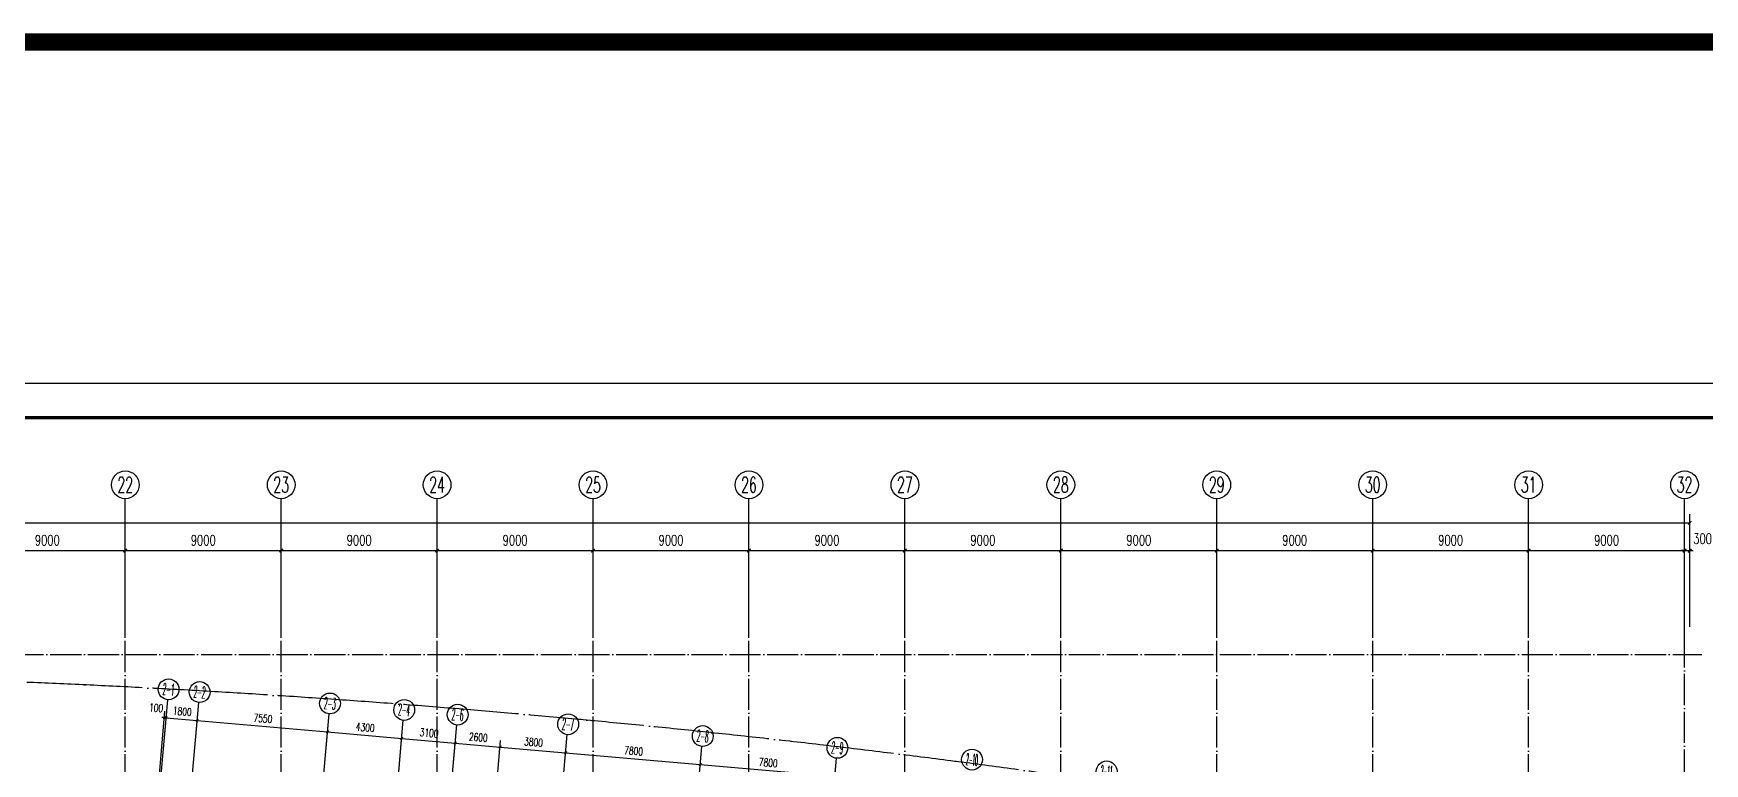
# Model space of a CAD drawing. Extents: x 246015 to 608740, y -108003 to 88400.
# Drawn here: x 458052 to 554510, y 46244 to 88400 of the extents above; entities that cross this region are included whole.
import ezdxf
from ezdxf.enums import TextEntityAlignment as Align

# ---------------------------------------------------------------- set-up
doc = ezdxf.new("R2010")
doc.units = 0
doc.header["$LTSCALE"] = 3000
doc.header["$MEASUREMENT"] = 0
doc.header["$PDMODE"] = 1
doc.linetypes.add('DASH', pattern=[0.35, 0.25, -0.1])
doc.linetypes.add('DOTE', pattern=[2.42, 2, -0.2, 0.02, -0.2])
doc.layers.get('0').update_dxf_attribs({"linetype": 'CONTINUOUS'})
doc.layers.get('DEFPOINTS').update_dxf_attribs({"linetype": 'CONTINUOUS'})
for name, color, linetype in [('AXIS', 3, 'CONTINUOUS'), ('AXIS_TEXT', 7, 'CONTINUOUS'), ('dote', 1, 'DOTE'), ('PUB_TITLE', 4, 'CONTINUOUS'), ('stair', 2, 'CONTINUOUS'), ('防火卷帘', 4, 'DASH')]:
    doc.layers.add(name, color=color, linetype=linetype)
doc.layers.add('红线', color=7, linetype='CONTINUOUS', true_color=0xe0150b)
doc.styles.add('_TCH_AXIS', font='COMPLEX', dxfattribs={"bigfont": 'GBCBIG'})
doc.styles.add('COMPLEX', font='COMPLEX')
doc.styles.add('DIM_FONT', font='simplex.shx', dxfattribs={"width": 0.7, "bigfont": 'hztxt.shx'})
doc.dimstyles.new('DIMN150', dxfattribs={"dimscale": 1.5, "dimtxt": 300, "dimasz": 100, "dimexe": 250, "dimexo": 300, "dimgap": 150, "dimtad": 1, "dimdec": 0, "dimzin": 0, "dimdsep": 46, "dimtxsty": 'DIM_FONT', "dimblk": 'ARCHTICK', "dimcen": 0.09, "dimclrt": 7, "dimazin": 2, "dimtfac": 1, "dimtdec": 0, "dimtix": 1, "dimtmove": 2, "dimatfit": 3, "dimfxl": 0, "dimtolj": 1, "dimtzin": 0, "dimarcsym": 0})
doc.dimstyles.new('DIMN200', dxfattribs={"dimscale": 2, "dimtxt": 300, "dimasz": 100, "dimexe": 250, "dimexo": 300, "dimgap": 150, "dimtad": 1, "dimdec": 0, "dimzin": 0, "dimdsep": 46, "dimtxsty": 'DIM_FONT', "dimblk": 'ARCHTICK', "dimcen": 0.09, "dimclrt": 7, "dimazin": 2, "dimtfac": 1, "dimtdec": 0, "dimtix": 1, "dimtmove": 2, "dimatfit": 3, "dimfxl": 0, "dimtolj": 1, "dimtzin": 0, "dimarcsym": 0})

# ---------------------------------------------------------------- blocks, each defined once
blk = doc.blocks.new('_AXISO')
blk.add_circle((0, 0), 0.5)
at = {"layer": 'AXIS_TEXT', "style": 'COMPLEX', "width": 1.041667}
blk.add_attdef('A', text='', height=0.56, dxfattribs=at).set_placement((-0.25, -0.28), (0.25, -0.28), align=Align.FIT)
blk = doc.blocks.new('_ARCHTICK')
at = {"color": 0, "linetype": 'ByBlock', "const_width": 0.4}
blk.add_lwpolyline([(-0.5, -0.5), (0.5, 0.5)], dxfattribs=at)
blk = doc.blocks.new('*D1158')
at = {"layer": 'AXIS', "color": 0, "lineweight": -2}
for p, q in [((-100, 6950), (-250, 6950)), ((-100, 3650), (-100, 7325)), ((-100, 6950), (0, 6950)), ((0, 3650), (0, 7325)), ((0, 6950), (150, 6950))]:
    blk.add_line(p, q, dxfattribs=at)
at = {"layer": 'DEFPOINTS', "color": 0}
for p in [(0, 6950), (-100, 3200), (0, 3200)]:
    blk.add_point(p, dxfattribs=at)
at = {"layer": 'AXIS', "color": 0, "lineweight": -2, "xscale": 150, "yscale": 150, "zscale": 150}
blk.add_blockref('_ARCHTICK', (-100, 6950), dxfattribs=at)
at = {"layer": 'AXIS', "color": 0, "lineweight": -2, "xscale": 150, "yscale": 150, "zscale": 150, "rotation": 180}
blk.add_blockref('_ARCHTICK', (0, 6950), dxfattribs=at)
at = {"layer": 'AXIS', "color": 7, "insert": (-625, 7468), "char_height": 450, "attachment_point": 5, "style": 'DIM_FONT'}
blk.add_mtext('\\A1;100', dxfattribs=at)
blk = doc.blocks.new('*D1159')
at = {"layer": 'AXIS', "color": 0, "lineweight": -2}
for p, q in [((0, 3650), (0, 7325)), ((0, 6950), (1800, 6950)), ((1800, 3650), (1800, 7325))]:
    blk.add_line(p, q, dxfattribs=at)
at = {"layer": 'DEFPOINTS', "color": 0}
for p in [(1800, 6950), (0, 3200), (1800, 3200)]:
    blk.add_point(p, dxfattribs=at)
at = {"layer": 'AXIS', "color": 0, "lineweight": -2, "xscale": 150, "yscale": 150, "zscale": 150, "rotation": 180}
blk.add_blockref('_ARCHTICK', (0, 6950), dxfattribs=at)
at = {"layer": 'AXIS', "color": 0, "lineweight": -2, "xscale": 150, "yscale": 150, "zscale": 150}
blk.add_blockref('_ARCHTICK', (1800, 6950), dxfattribs=at)
at = {"layer": 'AXIS', "color": 7, "insert": (900, 7400), "char_height": 450, "attachment_point": 5, "style": 'DIM_FONT'}
blk.add_mtext('\\A1;1800', dxfattribs=at)
blk = doc.blocks.new('*D1160')
at = {"layer": 'AXIS', "color": 0, "lineweight": -2}
for p, q in [((1800, 3650), (1800, 7325)), ((1800, 6950), (9350, 6950)), ((9350, 3650), (9350, 7325))]:
    blk.add_line(p, q, dxfattribs=at)
at = {"layer": 'DEFPOINTS', "color": 0}
for p in [(9350, 6950), (1800, 3200), (9350, 3200)]:
    blk.add_point(p, dxfattribs=at)
at = {"layer": 'AXIS', "color": 0, "lineweight": -2, "xscale": 150, "yscale": 150, "zscale": 150, "rotation": 180}
blk.add_blockref('_ARCHTICK', (1800, 6950), dxfattribs=at)
at = {"layer": 'AXIS', "color": 0, "lineweight": -2, "xscale": 150, "yscale": 150, "zscale": 150}
blk.add_blockref('_ARCHTICK', (9350, 6950), dxfattribs=at)
at = {"layer": 'AXIS', "color": 7, "insert": (5575, 7400), "char_height": 450, "attachment_point": 5, "style": 'DIM_FONT'}
blk.add_mtext('\\A1;7550', dxfattribs=at)
blk = doc.blocks.new('*D1161')
at = {"layer": 'AXIS', "color": 0, "lineweight": -2}
for p, q in [((9350, 3650), (9350, 7325)), ((9350, 6950), (13650, 6950)), ((13650, 3650), (13650, 7325))]:
    blk.add_line(p, q, dxfattribs=at)
at = {"layer": 'DEFPOINTS', "color": 0}
for p in [(13650, 6950), (9350, 3200), (13650, 3200)]:
    blk.add_point(p, dxfattribs=at)
at = {"layer": 'AXIS', "color": 0, "lineweight": -2, "xscale": 150, "yscale": 150, "zscale": 150, "rotation": 180}
blk.add_blockref('_ARCHTICK', (9350, 6950), dxfattribs=at)
at = {"layer": 'AXIS', "color": 0, "lineweight": -2, "xscale": 150, "yscale": 150, "zscale": 150}
blk.add_blockref('_ARCHTICK', (13650, 6950), dxfattribs=at)
at = {"layer": 'AXIS', "color": 7, "insert": (11500, 7400), "char_height": 450, "attachment_point": 5, "style": 'DIM_FONT'}
blk.add_mtext('\\A1;4300', dxfattribs=at)
blk = doc.blocks.new('*D1162')
at = {"layer": 'AXIS', "color": 0, "lineweight": -2}
for p, q in [((13650, 3650), (13650, 7325)), ((13650, 6950), (16750, 6950)), ((16750, 3650), (16750, 7325))]:
    blk.add_line(p, q, dxfattribs=at)
at = {"layer": 'DEFPOINTS', "color": 0}
for p in [(16750, 6950), (13650, 3200), (16750, 3200)]:
    blk.add_point(p, dxfattribs=at)
at = {"layer": 'AXIS', "color": 0, "lineweight": -2, "xscale": 150, "yscale": 150, "zscale": 150, "rotation": 180}
blk.add_blockref('_ARCHTICK', (13650, 6950), dxfattribs=at)
at = {"layer": 'AXIS', "color": 0, "lineweight": -2, "xscale": 150, "yscale": 150, "zscale": 150}
blk.add_blockref('_ARCHTICK', (16750, 6950), dxfattribs=at)
at = {"layer": 'AXIS', "color": 7, "insert": (15200, 7400), "char_height": 450, "attachment_point": 5, "style": 'DIM_FONT'}
blk.add_mtext('\\A1;3100', dxfattribs=at)
blk = doc.blocks.new('*D1163')
at = {"layer": 'AXIS', "color": 0, "lineweight": -2}
for p, q in [((16750, 3650), (16750, 7325)), ((16750, 6950), (19350, 6950)), ((19350, 3650), (19350, 7325))]:
    blk.add_line(p, q, dxfattribs=at)
at = {"layer": 'DEFPOINTS', "color": 0}
for p in [(19350, 6950), (16750, 3200), (19350, 3200)]:
    blk.add_point(p, dxfattribs=at)
at = {"layer": 'AXIS', "color": 0, "lineweight": -2, "xscale": 150, "yscale": 150, "zscale": 150, "rotation": 180}
blk.add_blockref('_ARCHTICK', (16750, 6950), dxfattribs=at)
at = {"layer": 'AXIS', "color": 0, "lineweight": -2, "xscale": 150, "yscale": 150, "zscale": 150}
blk.add_blockref('_ARCHTICK', (19350, 6950), dxfattribs=at)
at = {"layer": 'AXIS', "color": 7, "insert": (18050, 7400), "char_height": 450, "attachment_point": 5, "style": 'DIM_FONT'}
blk.add_mtext('\\A1;2600', dxfattribs=at)
blk = doc.blocks.new('*D1164')
at = {"layer": 'AXIS', "color": 0, "lineweight": -2}
for p, q in [((19350, 3650), (19350, 7325)), ((19350, 6950), (23150, 6950)), ((23150, 3650), (23150, 7325))]:
    blk.add_line(p, q, dxfattribs=at)
at = {"layer": 'DEFPOINTS', "color": 0}
for p in [(23150, 6950), (19350, 3200), (23150, 3200)]:
    blk.add_point(p, dxfattribs=at)
at = {"layer": 'AXIS', "color": 0, "lineweight": -2, "xscale": 150, "yscale": 150, "zscale": 150, "rotation": 180}
blk.add_blockref('_ARCHTICK', (19350, 6950), dxfattribs=at)
at = {"layer": 'AXIS', "color": 0, "lineweight": -2, "xscale": 150, "yscale": 150, "zscale": 150}
blk.add_blockref('_ARCHTICK', (23150, 6950), dxfattribs=at)
at = {"layer": 'AXIS', "color": 7, "insert": (21250, 7400), "char_height": 450, "attachment_point": 5, "style": 'DIM_FONT'}
blk.add_mtext('\\A1;3800', dxfattribs=at)
blk = doc.blocks.new('*D1165')
at = {"layer": 'AXIS', "color": 0, "lineweight": -2}
for p, q in [((23150, 3650), (23150, 7325)), ((23150, 6950), (30950, 6950)), ((30950, 3650), (30950, 7325))]:
    blk.add_line(p, q, dxfattribs=at)
at = {"layer": 'DEFPOINTS', "color": 0}
for p in [(30950, 6950), (23150, 3200), (30950, 3200)]:
    blk.add_point(p, dxfattribs=at)
at = {"layer": 'AXIS', "color": 0, "lineweight": -2, "xscale": 150, "yscale": 150, "zscale": 150, "rotation": 180}
blk.add_blockref('_ARCHTICK', (23150, 6950), dxfattribs=at)
at = {"layer": 'AXIS', "color": 0, "lineweight": -2, "xscale": 150, "yscale": 150, "zscale": 150}
blk.add_blockref('_ARCHTICK', (30950, 6950), dxfattribs=at)
at = {"layer": 'AXIS', "color": 7, "insert": (27050, 7400), "char_height": 450, "attachment_point": 5, "style": 'DIM_FONT'}
blk.add_mtext('\\A1;7800', dxfattribs=at)
blk = doc.blocks.new('*D1166')
at = {"layer": 'AXIS', "color": 0, "lineweight": -2}
for p, q in [((30950, 3650), (30950, 7325)), ((30950, 6950), (38750, 6950)), ((38750, 3650), (38750, 7325))]:
    blk.add_line(p, q, dxfattribs=at)
at = {"layer": 'DEFPOINTS', "color": 0}
for p in [(38750, 6950), (30950, 3200), (38750, 3200)]:
    blk.add_point(p, dxfattribs=at)
at = {"layer": 'AXIS', "color": 0, "lineweight": -2, "xscale": 150, "yscale": 150, "zscale": 150, "rotation": 180}
blk.add_blockref('_ARCHTICK', (30950, 6950), dxfattribs=at)
at = {"layer": 'AXIS', "color": 0, "lineweight": -2, "xscale": 150, "yscale": 150, "zscale": 150}
blk.add_blockref('_ARCHTICK', (38750, 6950), dxfattribs=at)
at = {"layer": 'AXIS', "color": 7, "insert": (34850, 7400), "char_height": 450, "attachment_point": 5, "style": 'DIM_FONT'}
blk.add_mtext('\\A1;7800', dxfattribs=at)
blk = doc.blocks.new('*D1088')
at = {"layer": 'AXIS', "color": 0, "lineweight": -2}
for p, q in [((454354, 54139), (454354, 59039)), ((463354, 54139), (463354, 59039)), ((454354, 58539), (463354, 58539))]:
    blk.add_line(p, q, dxfattribs=at)
at = {"layer": 'DEFPOINTS', "color": 0}
for p in [(463354, 58539), (454354, 53539), (463354, 53539)]:
    blk.add_point(p, dxfattribs=at)
at = {"layer": 'AXIS', "color": 0, "lineweight": -2, "xscale": 200, "yscale": 200, "zscale": 200, "rotation": 180}
blk.add_blockref('_ARCHTICK', (454354, 58539), dxfattribs=at)
at = {"layer": 'AXIS', "color": 0, "lineweight": -2, "xscale": 200, "yscale": 200, "zscale": 200}
blk.add_blockref('_ARCHTICK', (463354, 58539), dxfattribs=at)
at = {"layer": 'AXIS', "color": 7, "insert": (458854, 59139), "char_height": 600, "attachment_point": 5, "style": 'DIM_FONT'}
blk.add_mtext('\\A1;9000', dxfattribs=at)
blk = doc.blocks.new('*D1089')
at = {"layer": 'AXIS', "color": 0, "lineweight": -2}
for p, q in [((463354, 54139), (463354, 59039)), ((472354, 54139), (472354, 59039)), ((463354, 58539), (472354, 58539))]:
    blk.add_line(p, q, dxfattribs=at)
at = {"layer": 'DEFPOINTS', "color": 0}
for p in [(472354, 58539), (463354, 53539), (472354, 53539)]:
    blk.add_point(p, dxfattribs=at)
at = {"layer": 'AXIS', "color": 0, "lineweight": -2, "xscale": 200, "yscale": 200, "zscale": 200, "rotation": 180}
blk.add_blockref('_ARCHTICK', (463354, 58539), dxfattribs=at)
at = {"layer": 'AXIS', "color": 0, "lineweight": -2, "xscale": 200, "yscale": 200, "zscale": 200}
blk.add_blockref('_ARCHTICK', (472354, 58539), dxfattribs=at)
at = {"layer": 'AXIS', "color": 7, "insert": (467854, 59139), "char_height": 600, "attachment_point": 5, "style": 'DIM_FONT'}
blk.add_mtext('\\A1;9000', dxfattribs=at)
blk = doc.blocks.new('*D1090')
at = {"layer": 'AXIS', "color": 0, "lineweight": -2}
for p, q in [((472354, 54139), (472354, 59039)), ((481354, 54139), (481354, 59039)), ((472354, 58539), (481354, 58539))]:
    blk.add_line(p, q, dxfattribs=at)
at = {"layer": 'DEFPOINTS', "color": 0}
for p in [(481354, 58539), (472354, 53539), (481354, 53539)]:
    blk.add_point(p, dxfattribs=at)
at = {"layer": 'AXIS', "color": 0, "lineweight": -2, "xscale": 200, "yscale": 200, "zscale": 200, "rotation": 180}
blk.add_blockref('_ARCHTICK', (472354, 58539), dxfattribs=at)
at = {"layer": 'AXIS', "color": 0, "lineweight": -2, "xscale": 200, "yscale": 200, "zscale": 200}
blk.add_blockref('_ARCHTICK', (481354, 58539), dxfattribs=at)
at = {"layer": 'AXIS', "color": 7, "insert": (476854, 59139), "char_height": 600, "attachment_point": 5, "style": 'DIM_FONT'}
blk.add_mtext('\\A1;9000', dxfattribs=at)
blk = doc.blocks.new('*D1091')
at = {"layer": 'AXIS', "color": 0, "lineweight": -2}
for p, q in [((481354, 54139), (481354, 59039)), ((490354, 54139), (490354, 59039)), ((481354, 58539), (490354, 58539))]:
    blk.add_line(p, q, dxfattribs=at)
at = {"layer": 'DEFPOINTS', "color": 0}
for p in [(490354, 58539), (481354, 53539), (490354, 53539)]:
    blk.add_point(p, dxfattribs=at)
at = {"layer": 'AXIS', "color": 0, "lineweight": -2, "xscale": 200, "yscale": 200, "zscale": 200, "rotation": 180}
blk.add_blockref('_ARCHTICK', (481354, 58539), dxfattribs=at)
at = {"layer": 'AXIS', "color": 0, "lineweight": -2, "xscale": 200, "yscale": 200, "zscale": 200}
blk.add_blockref('_ARCHTICK', (490354, 58539), dxfattribs=at)
at = {"layer": 'AXIS', "color": 7, "insert": (485854, 59139), "char_height": 600, "attachment_point": 5, "style": 'DIM_FONT'}
blk.add_mtext('\\A1;9000', dxfattribs=at)
blk = doc.blocks.new('*D1092')
at = {"layer": 'AXIS', "color": 0, "lineweight": -2}
for p, q in [((490354, 54139), (490354, 59039)), ((499354, 54139), (499354, 59039)), ((490354, 58539), (499354, 58539))]:
    blk.add_line(p, q, dxfattribs=at)
at = {"layer": 'DEFPOINTS', "color": 0}
for p in [(499354, 58539), (490354, 53539), (499354, 53539)]:
    blk.add_point(p, dxfattribs=at)
at = {"layer": 'AXIS', "color": 0, "lineweight": -2, "xscale": 200, "yscale": 200, "zscale": 200, "rotation": 180}
blk.add_blockref('_ARCHTICK', (490354, 58539), dxfattribs=at)
at = {"layer": 'AXIS', "color": 0, "lineweight": -2, "xscale": 200, "yscale": 200, "zscale": 200}
blk.add_blockref('_ARCHTICK', (499354, 58539), dxfattribs=at)
at = {"layer": 'AXIS', "color": 7, "insert": (494854, 59139), "char_height": 600, "attachment_point": 5, "style": 'DIM_FONT'}
blk.add_mtext('\\A1;9000', dxfattribs=at)
blk = doc.blocks.new('*D1093')
at = {"layer": 'AXIS', "color": 0, "lineweight": -2}
for p, q in [((499354, 54139), (499354, 59039)), ((508354, 54139), (508354, 59039)), ((499354, 58539), (508354, 58539))]:
    blk.add_line(p, q, dxfattribs=at)
at = {"layer": 'DEFPOINTS', "color": 0}
for p in [(508354, 58539), (499354, 53539), (508354, 53539)]:
    blk.add_point(p, dxfattribs=at)
at = {"layer": 'AXIS', "color": 0, "lineweight": -2, "xscale": 200, "yscale": 200, "zscale": 200, "rotation": 180}
blk.add_blockref('_ARCHTICK', (499354, 58539), dxfattribs=at)
at = {"layer": 'AXIS', "color": 0, "lineweight": -2, "xscale": 200, "yscale": 200, "zscale": 200}
blk.add_blockref('_ARCHTICK', (508354, 58539), dxfattribs=at)
at = {"layer": 'AXIS', "color": 7, "insert": (503854, 59139), "char_height": 600, "attachment_point": 5, "style": 'DIM_FONT'}
blk.add_mtext('\\A1;9000', dxfattribs=at)
blk = doc.blocks.new('*D1094')
at = {"layer": 'AXIS', "color": 0, "lineweight": -2}
for p, q in [((508354, 54139), (508354, 59039)), ((517354, 54139), (517354, 59039)), ((508354, 58539), (517354, 58539))]:
    blk.add_line(p, q, dxfattribs=at)
at = {"layer": 'DEFPOINTS', "color": 0}
for p in [(517354, 58539), (508354, 53539), (517354, 53539)]:
    blk.add_point(p, dxfattribs=at)
at = {"layer": 'AXIS', "color": 0, "lineweight": -2, "xscale": 200, "yscale": 200, "zscale": 200, "rotation": 180}
blk.add_blockref('_ARCHTICK', (508354, 58539), dxfattribs=at)
at = {"layer": 'AXIS', "color": 0, "lineweight": -2, "xscale": 200, "yscale": 200, "zscale": 200}
blk.add_blockref('_ARCHTICK', (517354, 58539), dxfattribs=at)
at = {"layer": 'AXIS', "color": 7, "insert": (512854, 59139), "char_height": 600, "attachment_point": 5, "style": 'DIM_FONT'}
blk.add_mtext('\\A1;9000', dxfattribs=at)
blk = doc.blocks.new('*D1095')
at = {"layer": 'AXIS', "color": 0, "lineweight": -2}
for p, q in [((517354, 54139), (517354, 59039)), ((526354, 54139), (526354, 59039)), ((517354, 58539), (526354, 58539))]:
    blk.add_line(p, q, dxfattribs=at)
at = {"layer": 'DEFPOINTS', "color": 0}
for p in [(526354, 58539), (517354, 53539), (526354, 53539)]:
    blk.add_point(p, dxfattribs=at)
at = {"layer": 'AXIS', "color": 0, "lineweight": -2, "xscale": 200, "yscale": 200, "zscale": 200, "rotation": 180}
blk.add_blockref('_ARCHTICK', (517354, 58539), dxfattribs=at)
at = {"layer": 'AXIS', "color": 0, "lineweight": -2, "xscale": 200, "yscale": 200, "zscale": 200}
blk.add_blockref('_ARCHTICK', (526354, 58539), dxfattribs=at)
at = {"layer": 'AXIS', "color": 7, "insert": (521854, 59139), "char_height": 600, "attachment_point": 5, "style": 'DIM_FONT'}
blk.add_mtext('\\A1;9000', dxfattribs=at)
blk = doc.blocks.new('*D1096')
at = {"layer": 'AXIS', "color": 0, "lineweight": -2}
for p, q in [((526354, 54139), (526354, 59039)), ((535354, 54139), (535354, 59039)), ((526354, 58539), (535354, 58539))]:
    blk.add_line(p, q, dxfattribs=at)
at = {"layer": 'DEFPOINTS', "color": 0}
for p in [(535354, 58539), (526354, 53539), (535354, 53539)]:
    blk.add_point(p, dxfattribs=at)
at = {"layer": 'AXIS', "color": 0, "lineweight": -2, "xscale": 200, "yscale": 200, "zscale": 200, "rotation": 180}
blk.add_blockref('_ARCHTICK', (526354, 58539), dxfattribs=at)
at = {"layer": 'AXIS', "color": 0, "lineweight": -2, "xscale": 200, "yscale": 200, "zscale": 200}
blk.add_blockref('_ARCHTICK', (535354, 58539), dxfattribs=at)
at = {"layer": 'AXIS', "color": 7, "insert": (530854, 59139), "char_height": 600, "attachment_point": 5, "style": 'DIM_FONT'}
blk.add_mtext('\\A1;9000', dxfattribs=at)
blk = doc.blocks.new('*D1097')
at = {"layer": 'AXIS', "color": 0, "lineweight": -2}
for p, q in [((535354, 54139), (535354, 59039)), ((544354, 54139), (544354, 59039)), ((535354, 58539), (544354, 58539))]:
    blk.add_line(p, q, dxfattribs=at)
at = {"layer": 'DEFPOINTS', "color": 0}
for p in [(544354, 58539), (535354, 53539), (544354, 53539)]:
    blk.add_point(p, dxfattribs=at)
at = {"layer": 'AXIS', "color": 0, "lineweight": -2, "xscale": 200, "yscale": 200, "zscale": 200, "rotation": 180}
blk.add_blockref('_ARCHTICK', (535354, 58539), dxfattribs=at)
at = {"layer": 'AXIS', "color": 0, "lineweight": -2, "xscale": 200, "yscale": 200, "zscale": 200}
blk.add_blockref('_ARCHTICK', (544354, 58539), dxfattribs=at)
at = {"layer": 'AXIS', "color": 7, "insert": (539854, 59139), "char_height": 600, "attachment_point": 5, "style": 'DIM_FONT'}
blk.add_mtext('\\A1;9000', dxfattribs=at)
blk = doc.blocks.new('*D1098')
at = {"layer": 'AXIS', "color": 0, "lineweight": -2}
for p, q in [((544354, 54139), (544354, 59039)), ((553354, 54139), (553354, 59039)), ((544354, 58539), (553354, 58539))]:
    blk.add_line(p, q, dxfattribs=at)
at = {"layer": 'DEFPOINTS', "color": 0}
for p in [(553354, 58539), (544354, 53539), (553354, 53539)]:
    blk.add_point(p, dxfattribs=at)
at = {"layer": 'AXIS', "color": 0, "lineweight": -2, "xscale": 200, "yscale": 200, "zscale": 200, "rotation": 180}
blk.add_blockref('_ARCHTICK', (544354, 58539), dxfattribs=at)
at = {"layer": 'AXIS', "color": 0, "lineweight": -2, "xscale": 200, "yscale": 200, "zscale": 200}
blk.add_blockref('_ARCHTICK', (553354, 58539), dxfattribs=at)
at = {"layer": 'AXIS', "color": 7, "insert": (548854, 59139), "char_height": 600, "attachment_point": 5, "style": 'DIM_FONT'}
blk.add_mtext('\\A1;9000', dxfattribs=at)
blk = doc.blocks.new('*D1099')
at = {"layer": 'AXIS', "color": 0, "lineweight": -2}
for p, q in [((553354, 54139), (553354, 59039)), ((553654, 54139), (553654, 59039)), ((553354, 58539), (553154, 58539)), ((553354, 58539), (553654, 58539)), ((553654, 58539), (553854, 58539))]:
    blk.add_line(p, q, dxfattribs=at)
at = {"layer": 'DEFPOINTS', "color": 0}
for p in [(553654, 58539), (553354, 53539), (553654, 53539)]:
    blk.add_point(p, dxfattribs=at)
at = {"layer": 'AXIS', "color": 0, "lineweight": -2, "xscale": 200, "yscale": 200, "zscale": 200}
blk.add_blockref('_ARCHTICK', (553354, 58539), dxfattribs=at)
at = {"layer": 'AXIS', "color": 0, "lineweight": -2, "xscale": 200, "yscale": 200, "zscale": 200, "rotation": 180}
blk.add_blockref('_ARCHTICK', (553654, 58539), dxfattribs=at)
at = {"layer": 'AXIS', "color": 7, "insert": (554394, 59229), "char_height": 600, "attachment_point": 5, "style": 'DIM_FONT'}
blk.add_mtext('\\A1;300', dxfattribs=at)
blk = doc.blocks.new('*D1100')
at = {"layer": 'AXIS', "color": 0, "lineweight": -2}
for p, q in [((299554, 54739), (299554, 60639)), ((299554, 60139), (553654, 60139)), ((553654, 54739), (553654, 60639))]:
    blk.add_line(p, q, dxfattribs=at)
at = {"layer": 'DEFPOINTS', "color": 0}
for p in [(553654, 60139), (299554, 54139), (553654, 54139)]:
    blk.add_point(p, dxfattribs=at)
at = {"layer": 'AXIS', "color": 0, "lineweight": -2, "xscale": 200, "yscale": 200, "zscale": 200, "rotation": 180}
blk.add_blockref('_ARCHTICK', (299554, 60139), dxfattribs=at)
at = {"layer": 'AXIS', "color": 0, "lineweight": -2, "xscale": 200, "yscale": 200, "zscale": 200}
blk.add_blockref('_ARCHTICK', (553654, 60139), dxfattribs=at)
at = {"layer": 'AXIS', "color": 7, "insert": (426604, 60739), "char_height": 600, "attachment_point": 5, "style": 'DIM_FONT'}
blk.add_mtext('\\A1;254100', dxfattribs=at)
blk = doc.blocks.new('2-2')
at = {"layer": 'AXIS'}
for p, q in [((0, 3200), (0, 8000)), ((1800, 3200), (1800, 8000)), ((9350, 3200), (9350, 8000)), ((13650, 3200), (13650, 8000)), ((16750, 3200), (16750, 8000)), ((23150, 3200), (23150, 8000)), ((30950, 3200), (30950, 8000)), ((38750, 3200), (38750, 8000))]:
    blk.add_line(p, q, dxfattribs=at)
ref = blk.add_blockref('_AXISO', (0, 8600), dxfattribs=dict(at, xscale=1200, yscale=1200, zscale=1200))
ref.add_attrib('A', '2-1', dxfattribs={"layer": 'AXIS_TEXT', "height": 678.82, "style": '_TCH_AXIS', "width": 0.381818}).set_placement((-339.4, 8260.6), (339.4, 8260.6), align=Align.FIT)
ref = blk.add_blockref('_AXISO', (1800, 8600), dxfattribs=dict(at, xscale=1200, yscale=1200, zscale=1200))
ref.add_attrib('A', '2-2', dxfattribs={"layer": 'AXIS_TEXT', "height": 678.82, "style": '_TCH_AXIS', "width": 0.35}).set_placement((1460.6, 8260.6), (2139.4, 8260.6), align=Align.FIT)
ref = blk.add_blockref('_AXISO', (9350, 8600), dxfattribs=dict(at, xscale=1200, yscale=1200, zscale=1200))
ref.add_attrib('A', '2-3', dxfattribs={"layer": 'AXIS_TEXT', "height": 678.82, "style": '_TCH_AXIS', "width": 0.35}).set_placement((9010.6, 8260.6), (9689.4, 8260.6), align=Align.FIT)
ref = blk.add_blockref('_AXISO', (13650, 8600), dxfattribs=dict(at, xscale=1200, yscale=1200, zscale=1200))
ref.add_attrib('A', '2-4', dxfattribs={"layer": 'AXIS_TEXT', "height": 678.82, "style": '_TCH_AXIS', "width": 0.33871}).set_placement((13310.6, 8260.6), (13989.4, 8260.6), align=Align.FIT)
ref = blk.add_blockref('_AXISO', (16750, 8600), dxfattribs=dict(at, xscale=1200, yscale=1200, zscale=1200))
ref.add_attrib('A', '2-6', dxfattribs={"layer": 'AXIS_TEXT', "height": 678.82, "style": '_TCH_AXIS', "width": 0.35}).set_placement((16410.6, 8260.6), (17089.4, 8260.6), align=Align.FIT)
ref = blk.add_blockref('_AXISO', (23150, 8600), dxfattribs=dict(at, xscale=1200, yscale=1200, zscale=1200))
ref.add_attrib('A', '2-7', dxfattribs={"layer": 'AXIS_TEXT', "height": 678.82, "style": '_TCH_AXIS', "width": 0.35}).set_placement((22810.6, 8260.6), (23489.4, 8260.6), align=Align.FIT)
ref = blk.add_blockref('_AXISO', (30950, 8600), dxfattribs=dict(at, xscale=1200, yscale=1200, zscale=1200))
ref.add_attrib('A', '2-8', dxfattribs={"layer": 'AXIS_TEXT', "height": 678.82, "style": '_TCH_AXIS', "width": 0.35}).set_placement((30610.6, 8260.6), (31289.4, 8260.6), align=Align.FIT)
ref = blk.add_blockref('_AXISO', (38750, 8600), dxfattribs=dict(at, xscale=1200, yscale=1200, zscale=1200))
ref.add_attrib('A', '2-9', dxfattribs={"layer": 'AXIS_TEXT', "height": 678.82, "style": '_TCH_AXIS', "width": 0.35}).set_placement((38410.6, 8260.6), (39089.4, 8260.6), align=Align.FIT)
ref = blk.add_blockref('_AXISO', (46550, 8600), dxfattribs=dict(at, xscale=1200, yscale=1200, zscale=1200))
ref.add_attrib('A', '2-10', dxfattribs={"layer": 'AXIS_TEXT', "height": 678.82, "style": '_TCH_AXIS', "width": 0.28}).set_placement((46210.6, 8260.6), (46889.4, 8260.6), align=Align.FIT)
ref = blk.add_blockref('_AXISO', (54350, 8600), dxfattribs=dict(at, xscale=1200, yscale=1200, zscale=1200))
ref.add_attrib('A', '2-11', dxfattribs={"layer": 'AXIS_TEXT', "height": 678.82, "style": '_TCH_AXIS', "width": 0.3}).set_placement((54010.6, 8260.6), (54689.4, 8260.6), align=Align.FIT)
dim = blk.add_linear_dim(base=(0, 6950), p1=(-100, 3200), p2=(0, 3200), angle=0, dimstyle='DIMN150', dxfattribs=at)
dim.commit()
dim.dimension.update_dxf_attribs({"geometry": '*D1158', "text_midpoint": (-625, 7467.5), "dimtype": 129})
for p1, p2, picture, middle in [((0, 3200), (1800, 3200), '*D1159', (900, 7400)), ((1800, 3200), (9350, 3200), '*D1160', (5575, 7400)), ((9350, 3200), (13650, 3200), '*D1161', (11500, 7400)), ((13650, 3200), (16750, 3200), '*D1162', (15200, 7400)), ((16750, 3200), (19350, 3200), '*D1163', (18050, 7400)), ((19350, 3200), (23150, 3200), '*D1164', (21250, 7400)), ((23150, 3200), (30950, 3200), '*D1165', (27050, 7400)), ((30950, 3200), (38750, 3200), '*D1166', (34850, 7400))]:
    dim = blk.add_aligned_dim(p1=p1, p2=p2, distance=3750, dimstyle='DIMN150', dxfattribs=at)
    dim.commit()
    dim.dimension.update_dxf_attribs({"geometry": picture, "text_midpoint": middle})

msp = doc.modelspace()

# ---------------------------------------------------------------- linework, layer by layer
at = {"layer": 'AXIS'}
for p, q in [((463353.9, 53538.6), (463353.9, 61538.6)), ((472353.9, 53538.6), (472353.9, 61538.6)), ((481353.9, 53538.6), (481353.9, 61538.6)), ((490353.9, 53538.6), (490353.9, 61538.6)), ((499353.9, 53538.6), (499353.9, 61538.6)), ((508353.9, 53538.6), (508353.9, 61538.6)), ((517353.9, 53538.6), (517353.9, 61538.6)), ((526353.9, 53538.6), (526353.9, 61538.6)), ((535353.9, 53538.6), (535353.9, 61538.6)), ((544353.9, 53538.6), (544353.9, 61538.6)), ((553353.9, 53538.6), (553353.9, 61538.6))]:
    msp.add_line(p, q, dxfattribs=at)
at = {"layer": 'dote', "ltscale": 0.3}
for p, q in [((463353.9, -37775.7), (463353.9, 53538.6)), ((472353.9, -37775.7), (472353.9, 53538.6)), ((481353.9, -37775.7), (481353.9, 53538.6)), ((490353.9, -37775.7), (490353.9, 53538.6)), ((499353.9, -37775.7), (499353.9, 53538.6)), ((508353.9, -37775.7), (508353.9, 53538.6)), ((517353.9, -37775.7), (517353.9, 53538.6)), ((526353.9, -37775.7), (526353.9, 53538.6)), ((535353.9, -37775.7), (535353.9, 53538.6)), ((544353.9, -37775.7), (544353.9, 53538.6)), ((553353.9, -81061.4), (553353.9, 53538.6)), ((295667.9, 52538.6), (554353.9, 52538.6))]:
    msp.add_line(p, q, dxfattribs=at)
at = {"layer": 'PUB_TITLE'}
msp.add_lwpolyline([(280723.8, -99985.8), (280723.8, 68214.2), (577973.8, 68214.2), (577973.8, -99985.8)], close=True, dxfattribs=at)
at = {"layer": 'PUB_TITLE', "const_width": 200}
msp.add_lwpolyline([(285723.8, -97985.8), (575973.8, -97985.8), (575973.8, 66214.2), (285723.8, 66214.2)], close=True, dxfattribs=at)
at = {"layer": 'stair', "const_width": 1000}
msp.add_lwpolyline([(246515, 87899.5), (608240.1, 87899.5), (608240.1, -107502.7), (246515, -107502.7)], close=True, dxfattribs=at)
at = {"layer": '红线', "linetype": 'DOTE'}
msp.add_lwpolyline([(321625.8, 41313.5), (283782, 20451.8), (327022.4, -69761.6, -0.1186699), (571935, -34205), (582107, -28597.6), (543576.1, 41298.8, 0.0913964), (321625.8, 41313.5)], format="xyb", dxfattribs=at)
at = {"layer": '红线', "color": 31, "linetype": 'DOTE', "ltscale": 0.5}
msp.add_lwpolyline([(321625.8, 41313.5), (283782, 20451.8), (327022.4, -69761.6, -0.1186699), (571935, -34205), (582107, -28597.6), (543576.1, 41298.8, 0.0913964), (321625.8, 41313.5)], format="xyb", dxfattribs=at)

# ---------------------------------------------------------------- block references
at = {"layer": 'AXIS'}
ref = msp.add_blockref('_AXISO', (463353.9, 62338.6), dxfattribs=dict(at, xscale=1600, yscale=1600, zscale=1600))
ref.add_attrib('A', '22', dxfattribs={"layer": 'AXIS_TEXT', "height": 905.1, "style": '_TCH_AXIS', "width": 0.617647}).set_placement((462901.3, 61886.1), (463806.4, 61886.1), align=Align.FIT)
ref = msp.add_blockref('_AXISO', (472353.9, 62338.6), dxfattribs=dict(at, xscale=1600, yscale=1600, zscale=1600))
ref.add_attrib('A', '23', dxfattribs={"layer": 'AXIS_TEXT', "height": 905.1, "style": '_TCH_AXIS', "width": 0.617647}).set_placement((471901.3, 61886.1), (472806.4, 61886.1), align=Align.FIT)
ref = msp.add_blockref('_AXISO', (481353.9, 62338.6), dxfattribs=dict(at, xscale=1600, yscale=1600, zscale=1600))
ref.add_attrib('A', '24', dxfattribs={"layer": 'AXIS_TEXT', "height": 905.1, "style": '_TCH_AXIS', "width": 0.583333}).set_placement((480901.3, 61886.1), (481806.4, 61886.1), align=Align.FIT)
ref = msp.add_blockref('_AXISO', (490353.9, 62338.6), dxfattribs=dict(at, xscale=1600, yscale=1600, zscale=1600))
ref.add_attrib('A', '25', dxfattribs={"layer": 'AXIS_TEXT', "height": 905.1, "style": '_TCH_AXIS', "width": 0.617647}).set_placement((489901.3, 61886.1), (490806.4, 61886.1), align=Align.FIT)
ref = msp.add_blockref('_AXISO', (499353.9, 62338.6), dxfattribs=dict(at, xscale=1600, yscale=1600, zscale=1600))
ref.add_attrib('A', '26', dxfattribs={"layer": 'AXIS_TEXT', "height": 905.1, "style": '_TCH_AXIS', "width": 0.617647}).set_placement((498901.3, 61886.1), (499806.4, 61886.1), align=Align.FIT)
ref = msp.add_blockref('_AXISO', (508353.9, 62338.6), dxfattribs=dict(at, xscale=1600, yscale=1600, zscale=1600))
ref.add_attrib('A', '27', dxfattribs={"layer": 'AXIS_TEXT', "height": 905.1, "style": '_TCH_AXIS', "width": 0.617647}).set_placement((507901.3, 61886.1), (508806.4, 61886.1), align=Align.FIT)
ref = msp.add_blockref('_AXISO', (517353.9, 62338.6), dxfattribs=dict(at, xscale=1600, yscale=1600, zscale=1600))
ref.add_attrib('A', '28', dxfattribs={"layer": 'AXIS_TEXT', "height": 905.1, "style": '_TCH_AXIS', "width": 0.617647}).set_placement((516901.3, 61886.1), (517806.4, 61886.1), align=Align.FIT)
ref = msp.add_blockref('_AXISO', (526353.9, 62338.6), dxfattribs=dict(at, xscale=1600, yscale=1600, zscale=1600))
ref.add_attrib('A', '29', dxfattribs={"layer": 'AXIS_TEXT', "height": 905.1, "style": '_TCH_AXIS', "width": 0.617647}).set_placement((525901.3, 61886.1), (526806.4, 61886.1), align=Align.FIT)
ref = msp.add_blockref('_AXISO', (535353.9, 62338.6), dxfattribs=dict(at, xscale=1600, yscale=1600, zscale=1600))
ref.add_attrib('A', '30', dxfattribs={"layer": 'AXIS_TEXT', "height": 905.1, "style": '_TCH_AXIS', "width": 0.636364}).set_placement((534901.3, 61886.1), (535806.4, 61886.1), align=Align.FIT)
ref = msp.add_blockref('_AXISO', (544353.9, 62338.6), dxfattribs=dict(at, xscale=1600, yscale=1600, zscale=1600))
ref.add_attrib('A', '31', dxfattribs={"layer": 'AXIS_TEXT', "height": 905.1, "style": '_TCH_AXIS', "width": 0.75}).set_placement((543901.3, 61886.1), (544806.4, 61886.1), align=Align.FIT)
ref = msp.add_blockref('_AXISO', (553353.9, 62338.6), dxfattribs=dict(at, xscale=1600, yscale=1600, zscale=1600))
ref.add_attrib('A', '32', dxfattribs={"layer": 'AXIS_TEXT', "height": 905.1, "style": '_TCH_AXIS', "width": 0.636364}).set_placement((552901.3, 61886.1), (553806.4, 61886.1), align=Align.FIT)
at = {"layer": '防火卷帘', "rotation": 355.0000000013864}
msp.add_blockref('2-2', (465105, 41963.3, 0), dxfattribs=at)

# ---------------------------------------------------------------- dimensions: what is measured, and where the dimension line sits
at = {"layer": 'AXIS'}
for p1, p2, distance, picture, middle in [((299553.9, 54138.6), (553653.9, 54138.6), 6000, '*D1100', (426603.9, 60738.6)), ((454353.9, 53538.6), (463353.9, 53538.6), 5000, '*D1088', (458853.9, 59138.6)), ((463353.9, 53538.6), (472353.9, 53538.6), 5000, '*D1089', (467853.9, 59138.6)), ((472353.9, 53538.6), (481353.9, 53538.6), 5000, '*D1090', (476853.9, 59138.6)), ((481353.9, 53538.6), (490353.9, 53538.6), 5000, '*D1091', (485853.9, 59138.6)), ((490353.9, 53538.6), (499353.9, 53538.6), 5000, '*D1092', (494853.9, 59138.6)), ((499353.9, 53538.6), (508353.9, 53538.6), 5000, '*D1093', (503853.9, 59138.6)), ((508353.9, 53538.6), (517353.9, 53538.6), 5000, '*D1094', (512853.9, 59138.6)), ((517353.9, 53538.6), (526353.9, 53538.6), 5000, '*D1095', (521853.9, 59138.6)), ((526353.9, 53538.6), (535353.9, 53538.6), 5000, '*D1096', (530853.9, 59138.6)), ((535353.9, 53538.6), (544353.9, 53538.6), 5000, '*D1097', (539853.9, 59138.6)), ((544353.9, 53538.6), (553353.9, 53538.6), 5000, '*D1098', (548853.9, 59138.6))]:
    dim = msp.add_aligned_dim(p1=p1, p2=p2, distance=distance, dimstyle='DIMN200', dxfattribs=at)
    dim.commit()
    dim.dimension.update_dxf_attribs({"geometry": picture, "text_midpoint": middle})
dim = msp.add_linear_dim(base=(553653.9, 58538.6), p1=(553353.9, 53538.6), p2=(553653.9, 53538.6), angle=0, dimstyle='DIMN200', dxfattribs=at)
dim.commit()
dim.dimension.update_dxf_attribs({"geometry": '*D1099', "text_midpoint": (554393.9, 59228.6), "dimtype": 129})

doc.saveas('drawing.dxf')
